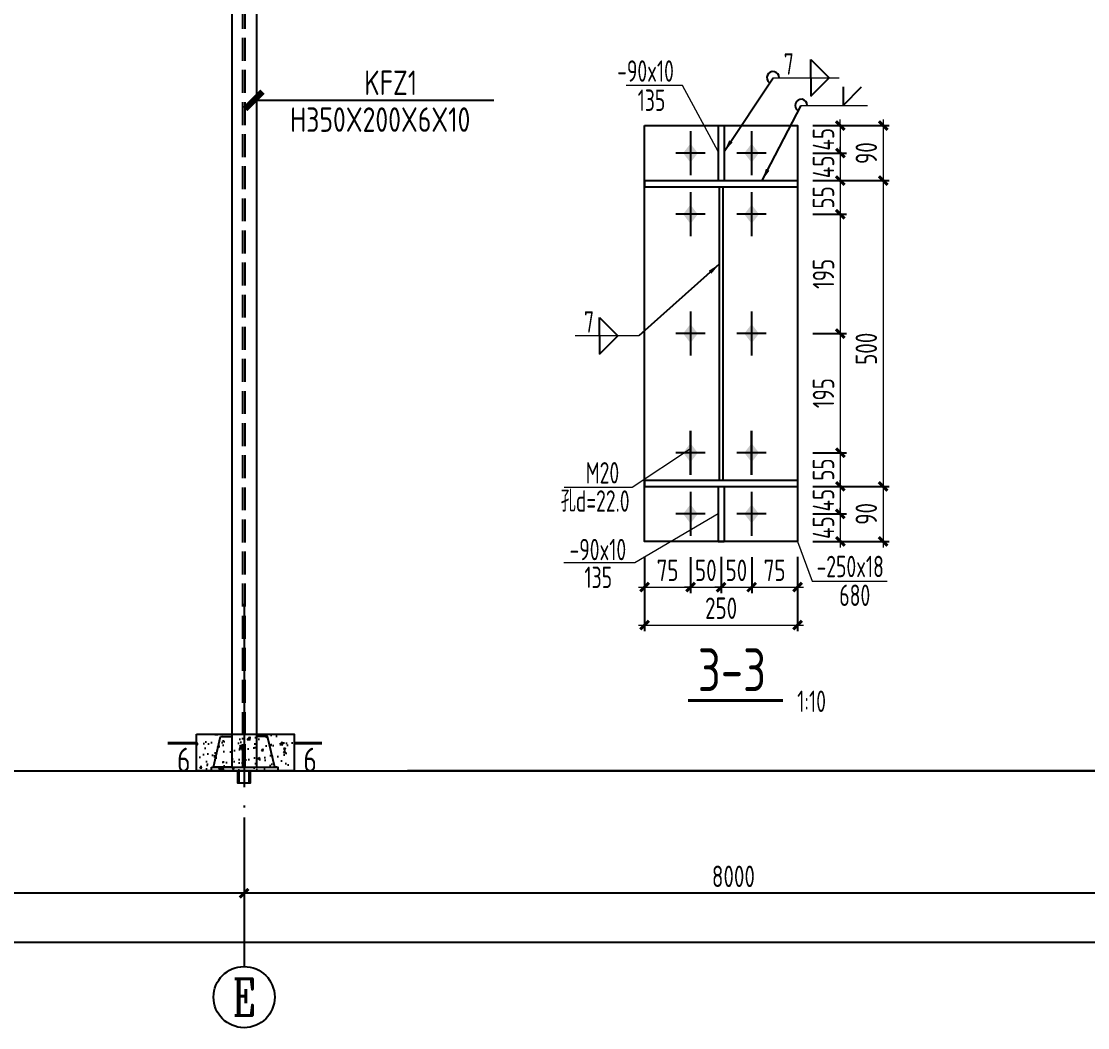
# Model space of a CAD drawing. Extents: x -2746917 to -971774, y -3334247 to -3250358.
# Drawn here: x -1178396 to -1160962, y -3306478 to -3290021 of the extents above; entities that cross this region are included whole.
import ezdxf
from ezdxf.enums import TextEntityAlignment as Align

# ---------------------------------------------------------------- set-up
doc = ezdxf.new("R2010")
doc.units = 0
doc.header["$LTSCALE"] = 1000
doc.header["$MEASUREMENT"] = 0
doc.header["$PDMODE"] = 35
doc.linetypes.add('DASH', pattern=[0.35, 0.25, -0.1])
doc.linetypes.add('DOTE', pattern=[2.42, 2, -0.2, 0.02, -0.2])
doc.layers.get('0').update_dxf_attribs({"linetype": 'CONTINUOUS'})
doc.layers.get('Defpoints').update_dxf_attribs({"linetype": 'CONTINUOUS'})
for name, color, linetype in [('10', 7, 'CONTINUOUS'), ('AXIS', 253, 'DOTE'), ('BEAM_CON', 4, 'CONTINUOUS'), ('COLU', 7, 'CONTINUOUS'), ('DIM', 3, 'CONTINUOUS'), ('HATCH', 254, 'CONTINUOUS'), ('NUM', 7, 'CONTINUOUS'), ('TEXT', 7, 'CONTINUOUS'), ('THIN', 7, 'CONTINUOUS'), ('WALL', 5, 'CONTINUOUS'), ('WELD', 7, 'CONTINUOUS')]:
    doc.layers.add(name, color=color, linetype=linetype)
doc.styles.add('SJQYTEXTSTYLE', font='GBXWXT.shx', dxfattribs={"bigfont": 'GBHZFS.shx'})
doc.styles.add('TSSD_Axis', font='Complex.shx', dxfattribs={"width": 0.7, "bigfont": 'hztxt.shx'})
doc.styles.add('TSSD_Dimension', font='tssdeng.shx', dxfattribs={"width": 0.75, "bigfont": 'Hztxt.shx'})
doc.styles.add('TSSD_Label', font='tssdeng.shx', dxfattribs={"width": 0.75, "bigfont": 'hztxt.shx'})
doc.styles.add('TSSD_Norm', font='tssdeng.shx', dxfattribs={"width": 0.75, "bigfont": 'hztxt.shx'})
doc.styles.add('TSSD_Rein', font='Tssdeng.shx', dxfattribs={"width": 0.75, "bigfont": 'hztxt.shx'})
doc.dimstyles.new('SJQY_30_100', dxfattribs={"dimtxt": 350, "dimasz": 100, "dimexe": 250, "dimexo": 250, "dimgap": 100, "dimtad": 1, "dimdec": 0, "dimlfac": 0.3, "dimzin": 0, "dimdsep": 46, "dimtxsty": 'SJQYTEXTSTYLE', "dimblk": 'ARCHTICK', "dimcen": 0, "dimclrd": 256, "dimclre": 256, "dimclrt": 256, "dimadec": 0, "dimazin": 0, "dimtfac": 1, "dimtdec": 0, "dimtix": 1, "dimtmove": 2, "dimatfit": 1, "dimldrblk": 'ARCHTICK', "dimfxl": 1, "dimtvp": 1, "dimtolj": 1, "dimtzin": 0, "dimlwd": -1, "dimlwe": -1, "dimarcsym": 0})
doc.dimstyles.new('TSSD_10_100', dxfattribs={"dimtxt": 350, "dimasz": 100, "dimexe": 100, "dimexo": 250, "dimgap": 100, "dimtad": 1, "dimdec": 0, "dimlfac": 0.1, "dimzin": 0, "dimdsep": 46, "dimtxsty": 'TSSD_Dimension', "dimblk": 'ARCHTICK', "dimcen": 0, "dimdle": 100, "dimclrt": 7, "dimadec": 0, "dimazin": 0, "dimtfac": 1, "dimtdec": 0, "dimtix": 1, "dimtmove": 2, "dimatfit": 3, "dimldrblk": 'ARCHTICK', "dimfxl": 1, "dimtolj": 1, "dimtzin": 0, "dimlwd": 5, "dimarcsym": 0})
doc.dimstyles.new('TSSD_50_100', dxfattribs={"dimtxt": 350, "dimasz": 100, "dimexe": 100, "dimexo": 250, "dimgap": 100, "dimtad": 1, "dimdec": 0, "dimlfac": 0.5, "dimzin": 0, "dimdsep": 46, "dimtxsty": 'TSSD_Dimension', "dimblk": 'ARCHTICK', "dimcen": 0, "dimdle": 100, "dimclrt": 7, "dimadec": 0, "dimazin": 0, "dimtfac": 1, "dimtdec": 0, "dimtix": 1, "dimtmove": 2, "dimatfit": 3, "dimfxl": 1, "dimtolj": 1, "dimtzin": 0, "dimarcsym": 0})
doc.dimstyles.new('TSSD_LEADER_STYLE_200.0', dxfattribs={"dimtxt": 700, "dimasz": 200, "dimexe": 200, "dimexo": 500, "dimgap": 0.09, "dimtad": 0, "dimtih": 1, "dimtoh": 1, "dimdec": 4, "dimzin": 0, "dimdsep": 46, "dimtxsty": 'Standard', "dimcen": 0.09, "dimdle": 200, "dimclrt": 7, "dimadec": 0, "dimazin": 0, "dimtfac": 1, "dimtdec": 4, "dimtofl": 0, "dimtmove": 0, "dimatfit": 3, "dimfxl": 1, "dimtolj": 1, "dimtzin": 0, "dimarcsym": 0})

# ---------------------------------------------------------------- blocks, each defined once
blk = doc.blocks.new('ts_axno')
at = {"color": 0, "linetype": 'ByBlock', "lineweight": -2}
blk.add_circle((0, 0), 0.5, dxfattribs=at)
at = {"color": 0, "linetype": 'ByBlock', "lineweight": -2, "style": 'TSSD_Axis', "width": 0.7}
blk.add_attdef('A', text='', height=0.6, dxfattribs=at).set_placement((0, 0), align=Align.MIDDLE_CENTER)
blk = doc.blocks.new('_ArchTick')
at = {"color": 0, "const_width": 0.5}
blk.add_lwpolyline([(-0.707, -0.707), (0.707, 0.707)], dxfattribs=at)
blk = doc.blocks.new('*D982')
at = {"layer": 'Defpoints', "color": 0, "ltscale": 1.5}
for p in [(-1174754, -3303040), (-1158754, -3303040), (-1174754, -3304278)]:
    blk.add_point(p, dxfattribs=at)
at = {"layer": 'DIM', "color": 0, "lineweight": -2, "ltscale": 1.5}
for p, q in [((-1174754, -3303290), (-1174754, -3304378)), ((-1158754, -3303290), (-1158754, -3304378)), ((-1158654, -3304278), (-1174854, -3304278))]:
    blk.add_line(p, q, dxfattribs=at)
at = {"layer": 'DIM', "color": 0, "lineweight": -2, "ltscale": 1.5, "xscale": 100, "yscale": 100, "zscale": 100, "rotation": 180}
blk.add_blockref('_ArchTick', (-1174754, -3304278), dxfattribs=at)
at = {"layer": 'DIM', "color": 0, "lineweight": -2, "ltscale": 1.5, "xscale": 100, "yscale": 100, "zscale": 100}
blk.add_blockref('_ArchTick', (-1158754, -3304278), dxfattribs=at)
at = {"layer": 'DIM', "color": 7, "ltscale": 1.5, "insert": (-1166754, -3304003), "char_height": 350, "attachment_point": 5, "style": 'TSSD_Dimension'}
blk.add_mtext('\\A1;8000', dxfattribs=at)
blk = doc.blocks.new('*D983')
at = {"layer": 'Defpoints', "color": 0, "ltscale": 1.5}
for p in [(-1190754, -3303040), (-1174754, -3303040), (-1190754, -3304278)]:
    blk.add_point(p, dxfattribs=at)
at = {"layer": 'DIM', "color": 0, "lineweight": -2, "ltscale": 1.5}
for p, q in [((-1190754, -3303290), (-1190754, -3304378)), ((-1174754, -3303290), (-1174754, -3304378)), ((-1174654, -3304278), (-1190854, -3304278))]:
    blk.add_line(p, q, dxfattribs=at)
at = {"layer": 'DIM', "color": 0, "lineweight": -2, "ltscale": 1.5, "xscale": 100, "yscale": 100, "zscale": 100, "rotation": 180}
blk.add_blockref('_ArchTick', (-1190754, -3304278), dxfattribs=at)
at = {"layer": 'DIM', "color": 0, "lineweight": -2, "ltscale": 1.5, "xscale": 100, "yscale": 100, "zscale": 100}
blk.add_blockref('_ArchTick', (-1174754, -3304278), dxfattribs=at)
at = {"layer": 'DIM', "color": 7, "ltscale": 1.5, "insert": (-1182754, -3304003), "char_height": 350, "attachment_point": 5, "style": 'TSSD_Dimension'}
blk.add_mtext('\\A1;8000', dxfattribs=at)
blk = doc.blocks.new('*D985')
at = {"layer": 'Defpoints', "color": 0, "ltscale": 1.5}
for p in [(-1206754, -3303040), (-1110754, -3303040), (-1110754, -3305078)]:
    blk.add_point(p, dxfattribs=at)
at = {"layer": 'DIM', "color": 0, "lineweight": -2, "ltscale": 1.5}
for p, q in [((-1206754, -3303290), (-1206754, -3305178)), ((-1110754, -3303290), (-1110754, -3305178)), ((-1206854, -3305078), (-1110654, -3305078))]:
    blk.add_line(p, q, dxfattribs=at)
at = {"layer": 'DIM', "color": 0, "lineweight": -2, "ltscale": 1.5, "xscale": 100, "yscale": 100, "zscale": 100, "rotation": 180}
blk.add_blockref('_ArchTick', (-1206754, -3305078), dxfattribs=at)
at = {"layer": 'DIM', "color": 0, "lineweight": -2, "ltscale": 1.5, "xscale": 100, "yscale": 100, "zscale": 100}
blk.add_blockref('_ArchTick', (-1110754, -3305078), dxfattribs=at)
at = {"layer": 'DIM', "color": 7, "ltscale": 1.5, "insert": (-1158754, -3304803), "char_height": 350, "attachment_point": 5, "style": 'TSSD_Dimension'}
blk.add_mtext('\\A1;48000', dxfattribs=at)
blk = doc.blocks.new('A$C5C7C78FF')
at = {"layer": '10', "color": 0}
blk.add_solid([(27, -141, -192), (-73, -11, -192), (127, -11, -192), (27, 119, -192)], dxfattribs=at)
at = {"layer": 'AXIS', "color": 0, "linetype": 'ByBlock'}
for p, q in [((27, -311, -192), (27, 289, -192)), ((227, -11, -192), (-173, -11, -192))]:
    blk.add_line(p, q, dxfattribs=at)
blk = doc.blocks.new('*D878')
at = {"layer": 'Defpoints', "color": 0}
for p in [(-1165705, -3291726), (-1165705, -3292176), (-1165006, -3292176)]:
    blk.add_point(p, dxfattribs=at)
at = {"layer": 'DIM', "color": 0, "lineweight": -2}
for p, q in [((-1165455, -3291726), (-1164906, -3291726)), ((-1165455, -3292176), (-1164906, -3292176))]:
    blk.add_line(p, q, dxfattribs=at)
at = {"layer": 'DIM', "color": 0, "lineweight": 5}
for p, q in [((-1165006, -3291726), (-1165006, -3291626)), ((-1165006, -3291726), (-1165006, -3292176)), ((-1165006, -3292176), (-1165006, -3292276))]:
    blk.add_line(p, q, dxfattribs=at)
at = {"layer": 'DIM', "color": 0, "lineweight": 5, "xscale": 100, "yscale": 100, "zscale": 100}
for p, rotation in [((-1165006, -3291726), 270), ((-1165006, -3292176), 90)]:
    blk.add_blockref('_ArchTick', p, dxfattribs=dict(at, rotation=rotation))
at = {"layer": 'DIM', "color": 7, "insert": (-1165281, -3291951), "char_height": 350, "attachment_point": 5, "rotation": 90, "style": 'TSSD_Dimension'}
blk.add_mtext('\\A1;45', dxfattribs=at)
blk = doc.blocks.new('*D879')
at = {"layer": 'Defpoints', "color": 0}
for p in [(-1165705, -3292176), (-1165705, -3292626), (-1165006, -3292626)]:
    blk.add_point(p, dxfattribs=at)
at = {"layer": 'DIM', "color": 0, "lineweight": 5}
for p, q in [((-1165006, -3292176), (-1165006, -3292076)), ((-1165006, -3292176), (-1165006, -3292626)), ((-1165006, -3292626), (-1165006, -3292726))]:
    blk.add_line(p, q, dxfattribs=at)
at = {"layer": 'DIM', "color": 0, "lineweight": -2}
for p, q in [((-1165455, -3292176), (-1164906, -3292176)), ((-1165455, -3292626), (-1164906, -3292626))]:
    blk.add_line(p, q, dxfattribs=at)
at = {"layer": 'DIM', "color": 0, "lineweight": 5, "xscale": 100, "yscale": 100, "zscale": 100}
for p, rotation in [((-1165006, -3292176), 270), ((-1165006, -3292626), 90)]:
    blk.add_blockref('_ArchTick', p, dxfattribs=dict(at, rotation=rotation))
at = {"layer": 'DIM', "color": 7, "insert": (-1165281, -3292401), "char_height": 350, "attachment_point": 5, "rotation": 90, "style": 'TSSD_Dimension'}
blk.add_mtext('\\A1;45', dxfattribs=at)
blk = doc.blocks.new('*D880')
at = {"layer": 'Defpoints', "color": 0}
for p in [(-1165705, -3292626), (-1165705, -3293176), (-1165006, -3293176)]:
    blk.add_point(p, dxfattribs=at)
at = {"layer": 'DIM', "color": 0, "lineweight": -2}
for p, q in [((-1165455, -3292626), (-1164906, -3292626)), ((-1165455, -3293176), (-1164906, -3293176))]:
    blk.add_line(p, q, dxfattribs=at)
at = {"layer": 'DIM', "color": 0, "lineweight": 5}
blk.add_line((-1165006, -3292526), (-1165006, -3293276), dxfattribs=at)
at = {"layer": 'DIM', "color": 0, "lineweight": 5, "xscale": 100, "yscale": 100, "zscale": 100}
for p, rotation in [((-1165006, -3292626), 90), ((-1165006, -3293176), 270)]:
    blk.add_blockref('_ArchTick', p, dxfattribs=dict(at, rotation=rotation))
at = {"layer": 'DIM', "color": 7, "insert": (-1165281, -3292901), "char_height": 350, "attachment_point": 5, "rotation": 90, "style": 'TSSD_Dimension'}
blk.add_mtext('\\A1;55', dxfattribs=at)
blk = doc.blocks.new('*D881')
at = {"layer": 'Defpoints', "color": 0}
for p in [(-1165705, -3297076), (-1165705, -3297626), (-1165006, -3297626)]:
    blk.add_point(p, dxfattribs=at)
at = {"layer": 'DIM', "color": 0, "lineweight": 5}
blk.add_line((-1165006, -3296976), (-1165006, -3297726), dxfattribs=at)
at = {"layer": 'DIM', "color": 0, "lineweight": -2}
for p, q in [((-1165455, -3297076), (-1164906, -3297076)), ((-1165455, -3297626), (-1164906, -3297626))]:
    blk.add_line(p, q, dxfattribs=at)
at = {"layer": 'DIM', "color": 0, "lineweight": 5, "xscale": 100, "yscale": 100, "zscale": 100}
for p, rotation in [((-1165006, -3297076), 90), ((-1165006, -3297626), 270)]:
    blk.add_blockref('_ArchTick', p, dxfattribs=dict(at, rotation=rotation))
at = {"layer": 'DIM', "color": 7, "insert": (-1165281, -3297351), "char_height": 350, "attachment_point": 5, "rotation": 90, "style": 'TSSD_Dimension'}
blk.add_mtext('\\A1;55', dxfattribs=at)
blk = doc.blocks.new('*D882')
at = {"layer": 'Defpoints', "color": 0}
for p in [(-1165705, -3297626), (-1165705, -3298076), (-1165006, -3298076)]:
    blk.add_point(p, dxfattribs=at)
at = {"layer": 'DIM', "color": 0, "lineweight": 5}
for p, q in [((-1165006, -3297626), (-1165006, -3297526)), ((-1165006, -3297626), (-1165006, -3298076)), ((-1165006, -3298076), (-1165006, -3298176))]:
    blk.add_line(p, q, dxfattribs=at)
at = {"layer": 'DIM', "color": 0, "lineweight": -2}
for p, q in [((-1165455, -3297626), (-1164906, -3297626)), ((-1165455, -3298076), (-1164906, -3298076))]:
    blk.add_line(p, q, dxfattribs=at)
at = {"layer": 'DIM', "color": 0, "lineweight": 5, "xscale": 100, "yscale": 100, "zscale": 100}
for p, rotation in [((-1165006, -3297626), 270), ((-1165006, -3298076), 90)]:
    blk.add_blockref('_ArchTick', p, dxfattribs=dict(at, rotation=rotation))
at = {"layer": 'DIM', "color": 7, "insert": (-1165281, -3297851), "char_height": 350, "attachment_point": 5, "rotation": 90, "style": 'TSSD_Dimension'}
blk.add_mtext('\\A1;45', dxfattribs=at)
blk = doc.blocks.new('*D883')
at = {"layer": 'Defpoints', "color": 0}
for p in [(-1165705, -3298076), (-1165705, -3298526), (-1165006, -3298526)]:
    blk.add_point(p, dxfattribs=at)
at = {"layer": 'DIM', "color": 0, "lineweight": 5}
for p, q in [((-1165006, -3298076), (-1165006, -3297976)), ((-1165006, -3298076), (-1165006, -3298526)), ((-1165006, -3298526), (-1165006, -3298626))]:
    blk.add_line(p, q, dxfattribs=at)
at = {"layer": 'DIM', "color": 0, "lineweight": -2}
for p, q in [((-1165455, -3298076), (-1164906, -3298076)), ((-1165455, -3298526), (-1164906, -3298526))]:
    blk.add_line(p, q, dxfattribs=at)
at = {"layer": 'DIM', "color": 0, "lineweight": 5, "xscale": 100, "yscale": 100, "zscale": 100}
for p, rotation in [((-1165006, -3298076), 270), ((-1165006, -3298526), 90)]:
    blk.add_blockref('_ArchTick', p, dxfattribs=dict(at, rotation=rotation))
at = {"layer": 'DIM', "color": 7, "insert": (-1165281, -3298301), "char_height": 350, "attachment_point": 5, "rotation": 90, "style": 'TSSD_Dimension'}
blk.add_mtext('\\A1;45', dxfattribs=at)
blk = doc.blocks.new('*D884')
at = {"layer": 'Defpoints', "color": 0}
for p in [(-1168205, -3298525), (-1167455, -3298536), (-1167455, -3299274)]:
    blk.add_point(p, dxfattribs=at)
at = {"layer": 'DIM', "color": 0, "lineweight": -2}
for p, q in [((-1168205, -3298775), (-1168205, -3299374)), ((-1167455, -3298786), (-1167455, -3299374))]:
    blk.add_line(p, q, dxfattribs=at)
at = {"layer": 'DIM', "color": 0, "lineweight": 5}
blk.add_line((-1168305, -3299274), (-1167355, -3299274), dxfattribs=at)
at = {"layer": 'DIM', "color": 0, "lineweight": 5, "xscale": 100, "yscale": 100, "zscale": 100, "rotation": 180}
blk.add_blockref('_ArchTick', (-1168205, -3299274), dxfattribs=at)
at = {"layer": 'DIM', "color": 0, "lineweight": 5, "xscale": 100, "yscale": 100, "zscale": 100}
blk.add_blockref('_ArchTick', (-1167455, -3299274), dxfattribs=at)
at = {"layer": 'DIM', "color": 7, "insert": (-1167830, -3298999), "char_height": 350, "attachment_point": 5, "style": 'TSSD_Dimension'}
blk.add_mtext('\\A1;75', dxfattribs=at)
blk = doc.blocks.new('*D885')
at = {"layer": 'Defpoints', "color": 0}
for p in [(-1167455, -3298536), (-1166955, -3298526), (-1166955, -3299274)]:
    blk.add_point(p, dxfattribs=at)
at = {"layer": 'DIM', "color": 0, "lineweight": -2}
for p, q in [((-1167455, -3298786), (-1167455, -3299374)), ((-1166955, -3298776), (-1166955, -3299374))]:
    blk.add_line(p, q, dxfattribs=at)
at = {"layer": 'DIM', "color": 0, "lineweight": 5}
for p, q in [((-1167455, -3299274), (-1167555, -3299274)), ((-1167455, -3299274), (-1166955, -3299274)), ((-1166955, -3299274), (-1166855, -3299274))]:
    blk.add_line(p, q, dxfattribs=at)
at = {"layer": 'DIM', "color": 0, "lineweight": 5, "xscale": 100, "yscale": 100, "zscale": 100}
blk.add_blockref('_ArchTick', (-1167455, -3299274), dxfattribs=at)
at = {"layer": 'DIM', "color": 0, "lineweight": 5, "xscale": 100, "yscale": 100, "zscale": 100, "rotation": 180}
blk.add_blockref('_ArchTick', (-1166955, -3299274), dxfattribs=at)
at = {"layer": 'DIM', "color": 7, "insert": (-1167205, -3298999), "char_height": 350, "attachment_point": 5, "style": 'TSSD_Dimension'}
blk.add_mtext('\\A1;50', dxfattribs=at)
blk = doc.blocks.new('*D886')
at = {"layer": 'Defpoints', "color": 0}
for p in [(-1166955, -3298526), (-1166455, -3298536), (-1166455, -3299274)]:
    blk.add_point(p, dxfattribs=at)
at = {"layer": 'DIM', "color": 0, "lineweight": -2}
for p, q in [((-1166955, -3298776), (-1166955, -3299374)), ((-1166455, -3298786), (-1166455, -3299374))]:
    blk.add_line(p, q, dxfattribs=at)
at = {"layer": 'DIM', "color": 0, "lineweight": 5}
for p, q in [((-1166955, -3299274), (-1167055, -3299274)), ((-1166955, -3299274), (-1166455, -3299274)), ((-1166455, -3299274), (-1166355, -3299274))]:
    blk.add_line(p, q, dxfattribs=at)
at = {"layer": 'DIM', "color": 0, "lineweight": 5, "xscale": 100, "yscale": 100, "zscale": 100}
blk.add_blockref('_ArchTick', (-1166955, -3299274), dxfattribs=at)
at = {"layer": 'DIM', "color": 0, "lineweight": 5, "xscale": 100, "yscale": 100, "zscale": 100, "rotation": 180}
blk.add_blockref('_ArchTick', (-1166455, -3299274), dxfattribs=at)
at = {"layer": 'DIM', "color": 7, "insert": (-1166705, -3298999), "char_height": 350, "attachment_point": 5, "style": 'TSSD_Dimension'}
blk.add_mtext('\\A1;50', dxfattribs=at)
blk = doc.blocks.new('*D887')
at = {"layer": 'Defpoints', "color": 0}
for p in [(-1166455, -3298536), (-1165705, -3298526), (-1165705, -3299274)]:
    blk.add_point(p, dxfattribs=at)
at = {"layer": 'DIM', "color": 0, "lineweight": -2}
for p, q in [((-1166455, -3298786), (-1166455, -3299374)), ((-1165705, -3298776), (-1165705, -3299374))]:
    blk.add_line(p, q, dxfattribs=at)
at = {"layer": 'DIM', "color": 0, "lineweight": 5}
blk.add_line((-1166555, -3299274), (-1165605, -3299274), dxfattribs=at)
at = {"layer": 'DIM', "color": 0, "lineweight": 5, "xscale": 100, "yscale": 100, "zscale": 100, "rotation": 180}
blk.add_blockref('_ArchTick', (-1166455, -3299274), dxfattribs=at)
at = {"layer": 'DIM', "color": 0, "lineweight": 5, "xscale": 100, "yscale": 100, "zscale": 100}
blk.add_blockref('_ArchTick', (-1165705, -3299274), dxfattribs=at)
at = {"layer": 'DIM', "color": 7, "insert": (-1166080, -3298999), "char_height": 350, "attachment_point": 5, "style": 'TSSD_Dimension'}
blk.add_mtext('\\A1;75', dxfattribs=at)
blk = doc.blocks.new('*D888')
at = {"layer": 'Defpoints', "color": 0}
for p in [(-1168205, -3298525), (-1165705, -3298526), (-1165705, -3299893)]:
    blk.add_point(p, dxfattribs=at)
at = {"layer": 'DIM', "color": 0, "lineweight": -2}
for p, q in [((-1168205, -3298775), (-1168205, -3299993)), ((-1165705, -3298776), (-1165705, -3299993))]:
    blk.add_line(p, q, dxfattribs=at)
at = {"layer": 'DIM', "color": 0, "lineweight": 5}
blk.add_line((-1168305, -3299893), (-1165605, -3299893), dxfattribs=at)
at = {"layer": 'DIM', "color": 0, "lineweight": 5, "xscale": 100, "yscale": 100, "zscale": 100, "rotation": 180}
blk.add_blockref('_ArchTick', (-1168205, -3299893), dxfattribs=at)
at = {"layer": 'DIM', "color": 0, "lineweight": 5, "xscale": 100, "yscale": 100, "zscale": 100}
blk.add_blockref('_ArchTick', (-1165705, -3299893), dxfattribs=at)
at = {"layer": 'DIM', "color": 7, "insert": (-1166955, -3299618), "char_height": 350, "attachment_point": 5, "style": 'TSSD_Dimension'}
blk.add_mtext('\\A1;250', dxfattribs=at)
blk = doc.blocks.new('_WELD004')
at = {"color": 0, "linetype": 'ByBlock'}
for p, q in [((0, 1), (1, 0)), ((0, 0), (0, 1))]:
    blk.add_line(p, q, dxfattribs=at)
blk = doc.blocks.new('*D889')
at = {"layer": 'Defpoints', "color": 0}
for p in [(-1165705, -3291726), (-1165705, -3292626), (-1164306, -3292626)]:
    blk.add_point(p, dxfattribs=at)
at = {"layer": 'DIM', "color": 0, "lineweight": -2}
for p, q in [((-1165455, -3291726), (-1164206, -3291726)), ((-1165455, -3292626), (-1164206, -3292626))]:
    blk.add_line(p, q, dxfattribs=at)
at = {"layer": 'DIM', "color": 0, "lineweight": 5}
blk.add_line((-1164306, -3291626), (-1164306, -3292726), dxfattribs=at)
at = {"layer": 'DIM', "color": 0, "lineweight": 5, "xscale": 100, "yscale": 100, "zscale": 100}
for p, rotation in [((-1164306, -3291726), 90), ((-1164306, -3292626), 270)]:
    blk.add_blockref('_ArchTick', p, dxfattribs=dict(at, rotation=rotation))
at = {"layer": 'DIM', "color": 7, "insert": (-1164581, -3292176), "char_height": 350, "attachment_point": 5, "rotation": 90, "style": 'TSSD_Dimension'}
blk.add_mtext('\\A1;90', dxfattribs=at)
blk = doc.blocks.new('*D890')
at = {"layer": 'Defpoints', "color": 0}
for p in [(-1165705, -3297626), (-1165705, -3298526), (-1164306, -3298526)]:
    blk.add_point(p, dxfattribs=at)
at = {"layer": 'DIM', "color": 0, "lineweight": 5}
blk.add_line((-1164306, -3297526), (-1164306, -3298626), dxfattribs=at)
at = {"layer": 'DIM', "color": 0, "lineweight": -2}
for p, q in [((-1165455, -3297626), (-1164206, -3297626)), ((-1165455, -3298526), (-1164206, -3298526))]:
    blk.add_line(p, q, dxfattribs=at)
at = {"layer": 'DIM', "color": 0, "lineweight": 5, "xscale": 100, "yscale": 100, "zscale": 100}
for p, rotation in [((-1164306, -3297626), 90), ((-1164306, -3298526), 270)]:
    blk.add_blockref('_ArchTick', p, dxfattribs=dict(at, rotation=rotation))
at = {"layer": 'DIM', "color": 7, "insert": (-1164581, -3298076), "char_height": 350, "attachment_point": 5, "rotation": 90, "style": 'TSSD_Dimension'}
blk.add_mtext('\\A1;90', dxfattribs=at)
blk = doc.blocks.new('*D891')
at = {"layer": 'Defpoints', "color": 0}
for p in [(-1165705, -3292626), (-1165705, -3297626), (-1164306, -3297626)]:
    blk.add_point(p, dxfattribs=at)
at = {"layer": 'DIM', "color": 0, "lineweight": -2}
for p, q in [((-1165455, -3292626), (-1164206, -3292626)), ((-1165455, -3297626), (-1164206, -3297626))]:
    blk.add_line(p, q, dxfattribs=at)
at = {"layer": 'DIM', "color": 0, "lineweight": 5}
blk.add_line((-1164306, -3292526), (-1164306, -3297726), dxfattribs=at)
at = {"layer": 'DIM', "color": 0, "lineweight": 5, "xscale": 100, "yscale": 100, "zscale": 100}
for p, rotation in [((-1164306, -3292626), 90), ((-1164306, -3297626), 270)]:
    blk.add_blockref('_ArchTick', p, dxfattribs=dict(at, rotation=rotation))
at = {"layer": 'DIM', "color": 7, "insert": (-1164581, -3295376), "char_height": 350, "attachment_point": 5, "rotation": 90, "style": 'TSSD_Dimension'}
blk.add_mtext('\\A1;500', dxfattribs=at)
blk = doc.blocks.new('*D1061')
at = {"layer": 'Defpoints', "color": 0, "ltscale": 1.5}
for p in [(-1165705, -3293176), (-1165705, -3295126), (-1165006, -3295126)]:
    blk.add_point(p, dxfattribs=at)
at = {"layer": 'DIM', "color": 0, "lineweight": -2, "ltscale": 1.5}
for p, q in [((-1165455, -3293176), (-1164906, -3293176)), ((-1165455, -3295126), (-1164906, -3295126))]:
    blk.add_line(p, q, dxfattribs=at)
at = {"layer": 'DIM', "color": 0, "lineweight": 5, "ltscale": 1.5}
blk.add_line((-1165006, -3293076), (-1165006, -3295226), dxfattribs=at)
at = {"layer": 'DIM', "color": 0, "lineweight": 5, "ltscale": 1.5, "xscale": 100, "yscale": 100, "zscale": 100}
for p, rotation in [((-1165006, -3293176), 90), ((-1165006, -3295126), 270)]:
    blk.add_blockref('_ArchTick', p, dxfattribs=dict(at, rotation=rotation))
at = {"layer": 'DIM', "color": 7, "ltscale": 1.5, "insert": (-1165281, -3294151), "char_height": 350, "attachment_point": 5, "rotation": 90, "style": 'TSSD_Dimension'}
blk.add_mtext('\\A1;195', dxfattribs=at)
blk = doc.blocks.new('*D1062')
at = {"layer": 'Defpoints', "color": 0, "ltscale": 1.5}
for p in [(-1165705, -3295126), (-1165705, -3297076), (-1165006, -3297076)]:
    blk.add_point(p, dxfattribs=at)
at = {"layer": 'DIM', "color": 0, "lineweight": 5, "ltscale": 1.5}
blk.add_line((-1165006, -3295026), (-1165006, -3297176), dxfattribs=at)
at = {"layer": 'DIM', "color": 0, "lineweight": -2, "ltscale": 1.5}
for p, q in [((-1165455, -3295126), (-1164906, -3295126)), ((-1165455, -3297076), (-1164906, -3297076))]:
    blk.add_line(p, q, dxfattribs=at)
at = {"layer": 'DIM', "color": 0, "lineweight": 5, "ltscale": 1.5, "xscale": 100, "yscale": 100, "zscale": 100}
for p, rotation in [((-1165006, -3295126), 90), ((-1165006, -3297076), 270)]:
    blk.add_blockref('_ArchTick', p, dxfattribs=dict(at, rotation=rotation))
at = {"layer": 'DIM', "color": 7, "ltscale": 1.5, "insert": (-1165281, -3296101), "char_height": 350, "attachment_point": 5, "rotation": 90, "style": 'TSSD_Dimension'}
blk.add_mtext('\\A1;195', dxfattribs=at)

msp = doc.modelspace()

# ---------------------------------------------------------------- hatches: boundary and pattern name
at = {"layer": 'HATCH', "ltscale": 1.5}
h = msp.add_hatch(dxfattribs=at)
h.set_pattern_fill('CONCRETE', color=251, scale=50, style=0)
h.set_pattern_definition([(50, (-209816.82, -155271), (358.63009, -31.376067), [37.5, -412.5]), (355, (-209816.8, -155271), (-69.375667, 376.096067), [30, -330]), (100.4514, (-209786.93, -155273.63), (289.25469, 344.71977), [31.870095, -350.571056]), (46.1842, (-209816.8, -155171), (533.620524, -82.75951), [56.25, -618.75]), (96.6356, (-209772.35, -155177.9), (467.33135, 487.058935), [47.80514, -525.8565]), (351.1842, (-209816.8, -155171), (467.33097, 487.0593), [45, -495]), (21, (-209766.82, -155196), (298.453526, -201.309445), [37.5, -412.5]), (326, (-209766.8, -155196), (121.657666, 362.575023), [30, -330]), (71.4514, (-209741.94, -155212.8), (420.111314, 161.26525), [31.870095, -350.571056]), (37.5, (-209816.82, -155271.01), (6.0799277, 166.446927), [0, -326, 0, -335, 0, -331.25]), (7.5, (-209816.82, -155271.01), (131.534769, 197.205856), [0, -191, 0, -318.5, 0, -126.25]), (327.5, (-209928.32, -155271.01), (266.911218, -11.277436), [0, -125, 0, -390, 0, -517.5]), (317.5, (-209978.32, -155271.01), (291.593085, 50.052491), [0, -162.5, 0, -259, 0, -367.5])])
h.paths.add_polyline_path([(-1173933.6, -3301676.82), (-1175533.6, -3301676.82), (-1175533.6, -3302276.82), (-1173933.6, -3302276.82)])

# ---------------------------------------------------------------- linework, layer by layer
at = {"layer": '10', "color": 6, "const_width": 51.43}
for points in [[(-1175545.13, -3301824.56), (-1176002.27, -3301824.56)], [(-1173479.5, -3301824.56), (-1173936.64, -3301824.56)]]:
    msp.add_lwpolyline(points, dxfattribs=at)
at = {"layer": 'AXIS', "ltscale": 1.5}
msp.add_line((-1174753.6, -3299546.63), (-1174753.6, -3303039.78), dxfattribs=at)
at = {"layer": 'BEAM_CON', "linetype": 'DASH', "ltscale": 1.5}
for p, q in [((-1174773.6, -3302216.82), (-1174773.6, -3281014.07)), ((-1174733.6, -3302216.82), (-1174733.6, -3281011.24))]:
    msp.add_line(p, q, dxfattribs=at)
at = {"layer": 'BEAM_CON', "ltscale": 1.5}
for points in [[(-1175138.48, -3301716.82), (-1174953.6, -3301716.82), (-1174953.6, -3302216.82), (-1175253.6, -3302216.82)], [(-1174368.73, -3301716.82), (-1174553.6, -3301716.82), (-1174553.6, -3302216.82), (-1174253.6, -3302216.82)], [(-1175286.07, -3302216.82), (-1174203.6, -3302216.82), (-1174203.6, -3302276.82), (-1175286.07, -3302276.82)], [(-1174853.6, -3302276.82), (-1174653.6, -3302276.82), (-1174653.6, -3302476.82), (-1174853.6, -3302476.82)], [(-1174833.6, -3302276.82), (-1174673.6, -3302276.82), (-1174673.6, -3302476.82), (-1174833.6, -3302476.82)]]:
    msp.add_lwpolyline(points, close=True, dxfattribs=at)
at = {"layer": 'COLU', "linetype": 'ByBlock', "lineweight": 9}
for p, q in [((-1167583.67, -3291073, 192), (-1168509.72, -3291073, 192)), ((-1167005.48, -3292151.27), (-1167583.67, -3291073, 192)), ((-1167455.48, -3297013.04), (-1168406.55, -3297642.64, 192)), ((-1167005.48, -3298076.27), (-1168365.77, -3298875.38)), ((-1165705.48, -3298526.27), (-1165464.49, -3299174.78, 192)), ((-1168365.77, -3298875.38), (-1169526.76, -3298875.38)), ((-1165464.49, -3299174.78, 192), (-1164238.44, -3299174.78, 192))]:
    msp.add_line(p, q, dxfattribs=at)
at = {"layer": 'COLU', "linetype": 'ByBlock'}
for p, q in [((-1167005.48, -3291726.27), (-1167005.48, -3292626.27)), ((-1166905.48, -3291726.27), (-1166905.48, -3292626.27)), ((-1168205.48, -3292626.27), (-1165705.48, -3292626.27)), ((-1168205.48, -3292626.27), (-1168205.48, -3292726.27)), ((-1167005.48, -3292626.27), (-1166905.48, -3292626.27)), ((-1165705.48, -3292626.27), (-1165705.48, -3292726.27)), ((-1168205.48, -3292726.27), (-1165705.48, -3292726.27)), ((-1166985.48, -3292726.27), (-1166985.48, -3297526.27)), ((-1166925.48, -3292726.27), (-1166925.48, -3297526.27)), ((-1168205.48, -3297526.27), (-1165705.48, -3297526.27)), ((-1168205.48, -3297526.27), (-1168205.48, -3297626.27)), ((-1165705.48, -3297526.27), (-1165705.48, -3297626.27)), ((-1168205.48, -3297626.27), (-1165705.48, -3297626.27)), ((-1167005.48, -3297626.27), (-1167005.48, -3298526.27)), ((-1166905.48, -3297626.27), (-1166905.48, -3298526.27)), ((-1167005.48, -3298526.27), (-1166905.48, -3298526.27))]:
    msp.add_line(p, q, dxfattribs=at)
at = {"layer": 'COLU'}
msp.add_lwpolyline([(-1168205.48, -3291726.27), (-1165705.48, -3291726.27), (-1165705.48, -3298526.27), (-1168205.48, -3298526.27)], close=True, dxfattribs=at)
at = {"layer": 'COLU', "color": 251}
msp.add_lwpolyline([(-1175533.6, -3301676.82), (-1173933.6, -3301676.82), (-1173933.6, -3302276.82), (-1175533.6, -3302276.82)], close=True, dxfattribs=at)
at = {"layer": 'NUM', "ltscale": 1.5}
msp.add_line((-1174753.6, -3303039.78), (-1174753.6, -3305477.52), dxfattribs=at)
at = {"layer": 'NUM', "const_width": 50, "elevation": 288}
msp.add_lwpolyline([(-1167498.49, -3301127.62), (-1165940.22, -3301127.62)], dxfattribs=at)
at = {"layer": 'TEXT', "lineweight": 9}
msp.add_line((-1168406.55, -3297642.64, 192), (-1169523.34, -3297642.64, 192), dxfattribs=at)
at = {"layer": 'WALL', "color": 4}
for p, q in [((-1174953.6, -3281026.82), (-1174953.6, -3302216.82)), ((-1174553.6, -3280998.49), (-1174553.6, -3302216.82)), ((-1209202.04, -3302276.82), (-1145424.65, -3302276.82)), ((-1108305.17, -3302276.82), (-1172082.56, -3302276.82))]:
    msp.add_line(p, q, dxfattribs=at)
at = {"layer": 'WELD', "lineweight": 9}
for p, q in [((-1166106.17, -3290943), (-1165022.2, -3290943)), ((-1165645.51, -3291395.22), (-1164561.55, -3291395.22)), ((-1168299.82, -3295162.59, -288), (-1169340.92, -3295162.59, -288))]:
    msp.add_line(p, q, dxfattribs=at)
at = {"layer": 'WELD'}
for centre, end in [((-1166106.17, -3290943), 232.532418), ((-1165645.51, -3291395.22), 242.549377)]:
    msp.add_arc(centre, 100, 0, end, dxfattribs=at)

# ---------------------------------------------------------------- block references
at = {"layer": 'COLU', "linetype": 'ByBlock', "xscale": -1.199999999953434, "yscale": 1.199999999720603, "zscale": 1.200000000000045, "rotation": 180}
for p in [(-1167488.15, -3292189.7, 230.4), (-1166488.15, -3292189.7, 230.4), (-1167488.15, -3293189.7, 230.4), (-1166488.15, -3293189.7, 230.4), (-1167488.15, -3295139.7, 230.4), (-1166488.15, -3295139.7, 230.4), (-1167488.15, -3297089.7, 230.4), (-1166488.15, -3297089.7, 230.4), (-1167488.15, -3298089.7, 230.4), (-1166488.15, -3298089.7, 230.4)]:
    msp.add_blockref('A$C5C7C78FF', p, dxfattribs=at)
at = {"layer": 'COLU', "linetype": 'ByBlock', "xscale": 1.199999999953434, "yscale": 1.199999999254942, "zscale": 1.200000000000045}
for p in [(-1167488.15, -3297062.84, 230.4), (-1166488.15, -3297062.84, 230.4)]:
    msp.add_blockref('A$C5C7C78FF', p, dxfattribs=at)
at = {"layer": 'NUM'}
ref = msp.add_blockref('ts_axno', (-1174753.6, -3305977.52), dxfattribs=dict(at, xscale=1000, yscale=1000, zscale=1000))
ref.add_attrib('C', 'E', dxfattribs={"height": 600, "style": 'TSSD_Axis', "width": 0.7}).set_placement((-1174753.6, -3305977.52), align=Align.MIDDLE_CENTER)
at = {"layer": 'WELD', "yscale": 300, "zscale": 300}
for p, xscale, rotation in [((-1165486.46, -3290943), 300, 359.999999999911), ((-1165486.46, -3290943), -300, 180), ((-1164961.55, -3291095.22), -300, 180), ((-1168940.92, -3295162.59, -288), -300, 180)]:
    msp.add_blockref('_WELD004', p, dxfattribs=dict(at, xscale=xscale, rotation=rotation))
at = {"layer": 'WELD', "xscale": 300, "yscale": 300, "zscale": 300}
msp.add_blockref('_WELD004', (-1168940.92, -3295162.59, -288), dxfattribs=at)

# ---------------------------------------------------------------- texts
at = {"layer": '10', "color": 6, "style": 'TSSD_Rein', "width": 0.8}
for p in [(-1175850.32, -3302298.96), (-1173784.69, -3302298.96)]:
    msp.add_text('6', height=400, dxfattribs=at).set_placement(p)
at = {"layer": 'TEXT', "lineweight": 9}
for s, height, style, width, p in [('7', 350, 'TSSD_Rein', 0.7, (-1165929.89, -3290893)), ('-90x10', 350, 'TSSD_Rein', 0.7, (-1168654.42, -3291009.14, 192)), ('135', 350, 'TSSD_Rein', 0.7, (-1168318.52, -3291486.32, 192)), ('7', 350, 'TSSD_Rein', 0.7, (-1169196.03, -3295112.59, -288)), ('M20', 350, 'TSSD_Rein', 0.7, (-1169168.39, -3297579.19, 192)), ('孔d=22.0', 350, 'TSSD_Rein', 0.7, (-1169575.56, -3298040.78, 192)), ('-90x10', 350, 'TSSD_Rein', 0.7, (-1169433.84, -3298833.77)), ('-250x18', 350, 'TSSD_Rein', 0.7, (-1165394.88, -3299110.92, 192)), ('135', 350, 'TSSD_Rein', 0.7, (-1169188.53, -3299288.69)), ('680', 350, 'TSSD_Rein', 0.7, (-1165022.35, -3299581.39, 192)), ('3-3', 700, 'TSSD_Label', 0.8, (-1167335.49, -3300974.22, 288)), ('1:10', 350, 'TSSD_Rein', 0.7, (-1165710.25, -3301314.79, 288))]:
    msp.add_text(s, height=height, dxfattribs=dict(at, style=style, width=width)).set_placement(p)
at = {"layer": 'TEXT', "color": 6, "style": 'TSSD_Norm', "width": 0.8}
msp.add_text('KFZ1', height=400, dxfattribs=at).set_placement((-1172789.62, -3291226.32))
at = {"layer": 'TEXT', "style": 'TSSD_Norm', "width": 0.8}
msp.add_text('H350X200X6X10', height=400, dxfattribs=at).set_placement((-1174001.34, -3291828.58))

# ---------------------------------------------------------------- dimensions: what is measured, and where the dimension line sits
at = {"layer": 'DIM'}
for base, p1, p2, picture, middle in [((-1165006.43, -3292176.27), (-1165705.48, -3291726.27), (-1165705.48, -3292176.27), '*D878', (-1165281.43, -3291951.27)), ((-1164306.47, -3292626.27), (-1165705.48, -3291726.27), (-1165705.48, -3292626.27), '*D889', (-1164581.47, -3292176.27)), ((-1165006.43, -3292626.27), (-1165705.48, -3292176.27), (-1165705.48, -3292626.27), '*D879', (-1165281.43, -3292401.27)), ((-1165006.43, -3293176.27), (-1165705.48, -3292626.27), (-1165705.48, -3293176.27), '*D880', (-1165281.43, -3292901.27)), ((-1165006.43, -3297626.27), (-1165705.48, -3297076.27), (-1165705.48, -3297626.27), '*D881', (-1165281.43, -3297351.27)), ((-1165006.43, -3298076.27), (-1165705.48, -3297626.27), (-1165705.48, -3298076.27), '*D882', (-1165281.43, -3297851.27)), ((-1164306.47, -3298526.27), (-1165705.48, -3297626.27), (-1165705.48, -3298526.27), '*D890', (-1164581.47, -3298076.27)), ((-1165006.43, -3298526.27), (-1165705.48, -3298076.27), (-1165705.48, -3298526.27), '*D883', (-1165281.43, -3298301.27))]:
    dim = msp.add_linear_dim(base=base, p1=p1, p2=p2, angle=90, dimstyle='TSSD_10_100', dxfattribs=at)
    dim.commit()
    dim.dimension.update_dxf_attribs({"geometry": picture, "text_midpoint": middle})
dim = msp.add_linear_dim(base=(-1164306.47, -3297626.27), p1=(-1165705.48, -3292626.27), p2=(-1165705.48, -3297626.27), angle=90, dimstyle='TSSD_10_100', dxfattribs=at)
dim.commit()
dim.dimension.update_dxf_attribs({"geometry": '*D891', "text_midpoint": (-1164581.47, -3295376.27), "dimtype": 160})
at = {"layer": 'DIM', "ltscale": 1.5}
for base, p1, p2, angle, dimstyle, picture, middle in [((-1165006.43, -3295126.27, 288), (-1165705.48, -3293176.27, 288), (-1165705.48, -3295126.27, 288), 90, 'TSSD_10_100', '*D1061', (-1165281.43, -3294151.27, 288)), ((-1165006.43, -3297076.27, 288), (-1165705.48, -3295126.27, 288), (-1165705.48, -3297076.27, 288), 90, 'TSSD_10_100', '*D1062', (-1165281.43, -3296101.27, 288)), ((-1110753.6, -3305077.52), (-1206753.6, -3303039.78), (-1110753.6, -3303039.78), 180, 'TSSD_50_100', '*D985', (-1158753.6, -3304802.52)), ((-1190753.6, -3304277.52), (-1174753.6, -3303039.78), (-1190753.6, -3303039.78), 180, 'TSSD_50_100', '*D983', (-1182753.6, -3304002.52)), ((-1174753.6, -3304277.52), (-1158753.6, -3303039.78), (-1174753.6, -3303039.78), 180, 'TSSD_50_100', '*D982', (-1166753.6, -3304002.52))]:
    dim = msp.add_linear_dim(base=base, p1=p1, p2=p2, angle=angle, dimstyle=dimstyle, dxfattribs=at)
    dim.commit()
    dim.dimension.update_dxf_attribs({"geometry": picture, "text_midpoint": middle})
at = {"layer": 'DIM'}
for base, p1, p2, picture, middle in [((-1167455.48, -3299273.56), (-1168205.45, -3298524.68), (-1167455.48, -3298536.47), '*D884', (-1167830.46, -3298998.56)), ((-1165705.48, -3299892.53), (-1168205.45, -3298524.68), (-1165705.48, -3298526.27), '*D888', (-1166955.46, -3299617.53)), ((-1166955.48, -3299273.56), (-1167455.48, -3298536.47), (-1166955.48, -3298526.27), '*D885', (-1167205.48, -3298998.56)), ((-1166455.48, -3299273.56), (-1166955.48, -3298526.27), (-1166455.48, -3298536.47), '*D886', (-1166705.48, -3298998.56)), ((-1165705.48, -3299273.56), (-1166455.48, -3298536.47), (-1165705.48, -3298526.27), '*D887', (-1166080.48, -3298998.56))]:
    dim = msp.add_linear_dim(base=base, p1=p1, p2=p2, dimstyle='TSSD_10_100', dxfattribs=at)
    dim.commit()
    dim.dimension.update_dxf_attribs({"geometry": picture, "text_midpoint": middle})

# ---------------------------------------------------------------- leaders
at = {"layer": 'THIN', "lineweight": 5}
msp.add_leader([(-1174596.09, -3291312.57), (-1170672.5, -3291312.57)], dimstyle='SJQY_30_100', override={"dimasz": 200}, dxfattribs=at)
at = {"layer": 'WELD', "lineweight": 9}
for points in [[(-1166905.48, -3292152.03), (-1166106.17, -3290943)], [(-1166285.01, -3292626.27), (-1165645.51, -3291395.22)], [(-1166985.48, -3293991.2, -288), (-1168299.82, -3295162.59, -288)]]:
    msp.add_leader(points, dimstyle='TSSD_LEADER_STYLE_200.0', dxfattribs=at)

doc.saveas('drawing.dxf')
